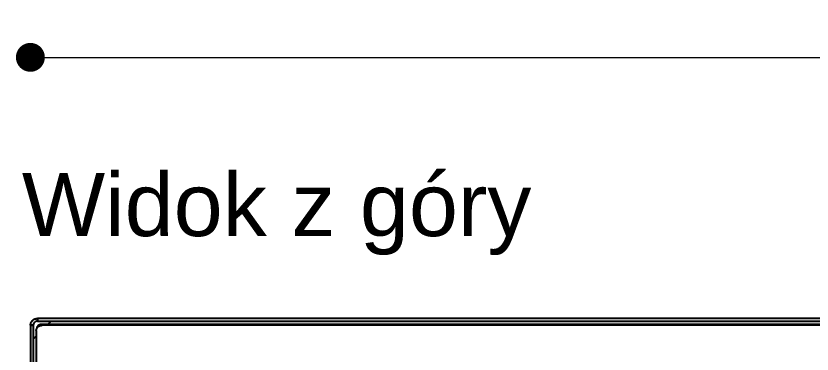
# Model space of a CAD drawing. Header units: millimetres. Extents: x 10366 to 13995, y 24552 to 29685.
# Drawn here: x 11973.5 to 12414.5, y 26904.7 to 27092.2 of the extents above; entities that cross this region are included whole.
import ezdxf

# ---------------------------------------------------------------- set-up
doc = ezdxf.new("R2010")
doc.units = ezdxf.units.MM
doc.header["$LTSCALE"] = 3
doc.layers.add('DomyÅ›lny', color=7, linetype='Continuous')
doc.layers.add('PomaraÅ„czowy', color=30, linetype='Continuous')
doc.styles.get("Standard").update_dxf_attribs({"font": 'arial.ttf'})
doc.dimstyles.new('MATEUSZ', dxfattribs={"dimtxt": 35, "dimasz": 16, "dimexe": 0.18, "dimexo": 0.0625, "dimgap": 0.09, "dimtad": 0, "dimdec": 0, "dimdsep": 46, "dimtxsty": 'Standard', "dimblk": 'DOT', "dimcen": 0.09, "dimse1": 1, "dimse2": 1, "dimadec": 0, "dimazin": 0, "dimtfac": 1, "dimtdec": 0, "dimtofl": 0, "dimtmove": 0, "dimatfit": 3, "dimfxl": 1, "dimtolj": 1, "dimtzin": 0, "dimlwd": 9, "dimlwe": 9, "dimarcsym": 0})

# ---------------------------------------------------------------- blocks, each defined once
blk = doc.blocks.new('_Dot')
at = {"color": 0, "linetype": 'ByBlock', "lineweight": -2}
blk.add_line((-0.5, 0), (-1, 0), dxfattribs=at)
at = {"color": 0, "linetype": 'ByBlock', "const_width": 0.5}
blk.add_lwpolyline([(-0.25, 0, 1), (0.25, 0, 1)], format="xyb", close=True, dxfattribs=at)
blk = doc.blocks.new('*D24')
at = {"color": 0, "lineweight": 9, "transparency": 16777216}
for p, q in [((11997.48, 27069.2), (12440.96, 27069.2)), ((12961.93, 27069.2), (12518.45, 27069.2))]:
    blk.add_line(p, q, dxfattribs=at)
at = {"layer": 'Defpoints', "color": 0, "transparency": 16777216}
for p in [(12977.93, 27069.2), (11981.48, 26920.65), (12977.93, 26920.65)]:
    blk.add_point(p, dxfattribs=at)
at = {"color": 0, "lineweight": 9, "transparency": 16777216, "xscale": 16, "yscale": 16, "zscale": 16, "rotation": 180}
blk.add_blockref('_Dot', (11981.48, 27069.2), dxfattribs=at)
at = {"color": 0, "lineweight": 9, "transparency": 16777216, "xscale": 16, "yscale": 16, "zscale": 16}
blk.add_blockref('_Dot', (12977.93, 27069.2), dxfattribs=at)
at = {"color": 0, "transparency": 16777216, "insert": (12479.7, 27069.2), "char_height": 35, "attachment_point": 5}
blk.add_mtext('\\A1;996', dxfattribs=at)

msp = doc.modelspace()

# ---------------------------------------------------------------- linework, layer by layer
at = {"layer": 'DomyÅ›lny', "color": 0}
for p, q in [((11983.09, 26920.65), (11981.59, 26920.65)), ((11981.59, 26920.65), (11981.59, 26550.15)), ((11981.59, 26920.65), (11983.09, 26920.65)), ((11983.09, 26920.65), (11983.09, 26550.15)), ((11985.37, 26922.93), (11985.37, 26924.43)), ((12974.15, 26924.43), (11985.37, 26924.43)), ((11985.37, 26924.43), (11985.37, 26922.93)), ((11985.37, 26922.93), (12974.15, 26922.93))]:
    msp.add_line(p, q, dxfattribs=at)
for points in [[(11981.59, 26920.65, 0), (11981.61, 26921.03, 0), (11981.67, 26921.41, 0), (11981.76, 26921.77, 0), (11981.89, 26922.13, 0), (11982.06, 26922.47, 0), (11982.25, 26922.78, 0), (11982.48, 26923.08, 0), (11982.73, 26923.35, 0), (11983, 26923.6, 0), (11983.3, 26923.82, 0), (11983.62, 26924, 0), (11983.95, 26924.16, 0), (11984.3, 26924.28, 0), (11984.65, 26924.36, 0), (11985.01, 26924.42, 0), (11985.37, 26924.43, 0)], [(11985.37, 26922.93, 0), (11985.14, 26922.92, 0), (11984.92, 26922.89, 0), (11984.7, 26922.83, 0), (11984.48, 26922.75, 0), (11984.28, 26922.65, 0), (11984.09, 26922.54, 0), (11983.91, 26922.4, 0), (11983.74, 26922.25, 0), (11983.59, 26922.08, 0), (11983.46, 26921.9, 0), (11983.35, 26921.71, 0), (11983.26, 26921.51, 0), (11983.19, 26921.3, 0), (11983.13, 26921.09, 0), (11983.1, 26920.87, 0), (11983.09, 26920.65, 0)], [(11990.81, 26920.65, 0), (11993.09, 26922.93, 0)], [(11983.09, 26912.93, 0), (11984.76, 26914.6, 0)]]:
    msp.add_polyline3d(points, dxfattribs=at)
at = {"layer": 'PomaraÅ„czowy', "color": 0}
for p, q in [((11987.76, 26920.65), (11987.76, 26921.16)), ((12971.76, 26921.16), (11987.76, 26921.16)), ((12971.76, 26920.65), (11987.76, 26920.65)), ((11984.76, 26917.7), (11984.76, 26918.2)), ((11984.76, 26917.7), (11984.76, 26552.8))]:
    msp.add_line(p, q, dxfattribs=at)
for points in [[(11987.76, 26921.16, 0), (11987.49, 26921.15, 0), (11987.22, 26921.11, 0), (11986.94, 26921.05, 0), (11986.66, 26920.95, 0), (11986.38, 26920.83, 0), (11986.12, 26920.68, 0), (11985.87, 26920.5, 0), (11985.64, 26920.3, 0), (11985.43, 26920.07, 0), (11985.25, 26919.82, 0), (11985.1, 26919.56, 0), (11984.97, 26919.29, 0), (11984.88, 26919.02, 0), (11984.81, 26918.74, 0), (11984.77, 26918.47, 0), (11984.76, 26918.2, 0)], [(11984.76, 26917.7, 0), (11984.77, 26917.96, 0), (11984.81, 26918.23, 0), (11984.88, 26918.51, 0), (11984.97, 26918.79, 0), (11985.1, 26919.05, 0), (11985.25, 26919.31, 0), (11985.43, 26919.56, 0), (11985.64, 26919.79, 0), (11985.87, 26919.99, 0), (11986.12, 26920.17, 0), (11986.38, 26920.32, 0), (11986.66, 26920.45, 0), (11986.94, 26920.54, 0), (11987.22, 26920.6, 0), (11987.49, 26920.64, 0), (11987.76, 26920.65, 0)]]:
    msp.add_polyline3d(points, dxfattribs=at)

# ---------------------------------------------------------------- texts
msp.add_text('Widok z góry', height=34.9616).set_placement((11976.78, 26970.11))

# ---------------------------------------------------------------- dimensions: what is measured, and where the dimension line sits
dim = msp.add_linear_dim(base=(12977.93, 27069.2), p1=(11981.48, 26920.65), p2=(12977.93, 26920.65), dimstyle='MATEUSZ')
dim.commit()
dim.dimension.update_dxf_attribs({"geometry": '*D24', "text_midpoint": (12479.7, 27069.2)})

doc.saveas('drawing.dxf')
